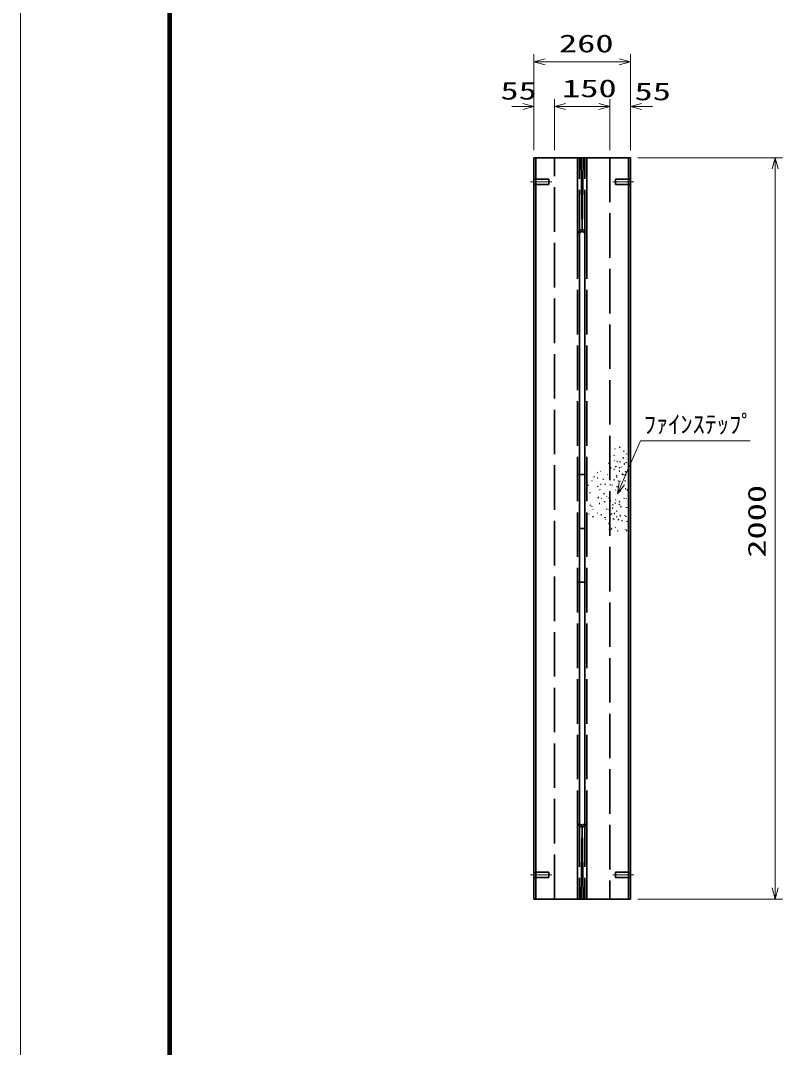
# Model space of a CAD drawing. Units: millimetres on the paper. Extents: x 0 to 841, y 0 to 594.
# Drawn here: x 0 to 102.7, y 284 to 422.6 of the extents above; entities that cross this region are included whole.
import ezdxf
from ezdxf.enums import TextEntityAlignment as Align

# ---------------------------------------------------------------- set-up
doc = ezdxf.new("R2010")
doc.units = ezdxf.units.MM
doc.linetypes.add('DASHED', pattern=[7.5, 6, -1.5])
doc.linetypes.add('USER1', pattern=[18.5, 12, -1.5, 3.5, -1.5])
for name, color, linetype, lineweight in [('D-BMK（構造物基準線）', 2, 'USER1', 18), ('D-STR-DIM（寸法）', 7, 'Continuous', 13), ('D-STR-HTXT（旗上げ）', 7, 'Continuous', 13), ('D-STR（構造物）', 1, 'Continuous', 35), ('D-TTL-LINE（区切線）', 7, 'Continuous', 18), ('D-TTL（外枠）', 2, 'Continuous', 140)]:
    doc.layers.add(name, color=color, linetype=linetype, lineweight=lineweight)
doc.styles.add('ＭＳ ゴシック', font='')
doc.styles.get('ＭＳ ゴシック').set_extended_font_data('MS Gothic')

# ---------------------------------------------------------------- blocks, each defined once
blk = doc.blocks.new('_Open30')
at = {"color": 7, "linetype": 'Continuous', "lineweight": 13}
for p, q in [((-1, 0.2679), (0, 0)), ((0, 0), (-1, -0.2679)), ((0, 0), (-1, 0))]:
    blk.add_line(p, q, dxfattribs=at)

msp = doc.modelspace()

# ---------------------------------------------------------------- linework, layer by layer
at = {"layer": 'D-BMK（構造物基準線）'}
for p, q in [((68.762, 400.806), (71.612, 400.806)), ((82.686, 400.806), (79.837, 400.806)), ((68.762, 307.306), (71.612, 307.306)), ((82.686, 307.306), (79.837, 307.306))]:
    msp.add_line(p, q, dxfattribs=at)
at = {"layer": 'D-STR-DIM（寸法）'}
for p, q in [((69.224, 411.953), (69.224, 418.003)), ((70.724, 417.003), (80.724, 417.003)), ((82.224, 411.953), (82.224, 418.003)), ((69.224, 405.056), (69.224, 411.953)), ((71.974, 405.108), (71.974, 411.953)), ((71.974, 405.056), (71.974, 411.953)), ((79.474, 405.056), (79.474, 411.953)), ((79.474, 405.093), (79.474, 411.953)), ((82.224, 405.026), (82.224, 411.953)), ((67.724, 410.953), (66.224, 410.953)), ((73.474, 410.953), (74.974, 410.953)), ((73.474, 410.953), (77.974, 410.953)), ((77.974, 410.953), (76.474, 410.953)), ((83.724, 410.953), (85.224, 410.953)), ((83.224, 404.056), (102.728, 404.056)), ((101.728, 305.556), (101.728, 402.556)), ((83.224, 304.056), (102.728, 304.056))]:
    msp.add_line(p, q, dxfattribs=at)
at = {"layer": 'D-STR-HTXT（旗上げ）'}
msp.add_lwpolyline([(98.397, 365.844), (83.567, 365.844), (81.068, 360.094)], dxfattribs=at)
msp.add_lwpolyline([(98.397, 365.844), (83.567, 365.844), (81.068, 360.094)], dxfattribs=at)
at = {"layer": 'D-STR（構造物）'}
for p, q in [((69.224, 304.056), (69.224, 404.056)), ((69.224, 404.056), (82.224, 404.056)), ((69.474, 404.056), (69.474, 304.056)), ((75.099, 393.708), (75.099, 404.056)), ((75.099, 393.708), (75.099, 404.056)), ((75.599, 404.056), (75.724, 394.083)), ((75.849, 404.056), (75.724, 394.083)), ((76.349, 393.708), (76.349, 404.056)), ((81.974, 404.056), (81.974, 304.056)), ((82.224, 404.056), (82.224, 304.056)), ((75.349, 393.708), (75.349, 314.405)), ((76.099, 393.708), (76.099, 314.405)), ((80.107, 364.788), (80.179, 364.769)), ((80.107, 364.788), (80.179, 364.769)), ((80.732, 364.963), (80.79, 365.011)), ((80.732, 364.963), (80.79, 365.011)), ((80.79, 365.011), (80.838, 364.954)), ((80.79, 365.011), (80.838, 364.954)), ((81.308, 364.457), (81.383, 364.457)), ((81.308, 364.457), (81.383, 364.457)), ((79.992, 363.933), (80.046, 363.88)), ((79.992, 363.933), (80.046, 363.88)), ((80.086, 363.211), (80.021, 363.173)), ((80.086, 363.211), (80.021, 363.173)), ((80.046, 363.88), (80.099, 363.933)), ((80.046, 363.88), (80.099, 363.933)), ((80.473, 363.061), (80.399, 363.074)), ((80.473, 363.061), (80.399, 363.074)), ((80.812, 362.99), (80.837, 363.06)), ((80.812, 362.99), (80.837, 363.06)), ((81.291, 363.525), (81.219, 363.505)), ((81.291, 363.525), (81.219, 363.505)), ((81.272, 363.597), (81.291, 363.525)), ((81.272, 363.597), (81.291, 363.525)), ((81.603, 362.887), (81.665, 362.93)), ((81.603, 362.887), (81.665, 362.93)), ((81.655, 364.072), (81.708, 364.125)), ((81.655, 364.072), (81.708, 364.125)), ((81.665, 362.93), (81.708, 362.869)), ((81.665, 362.93), (81.708, 362.869)), ((81.708, 364.125), (81.761, 364.072)), ((81.708, 364.125), (81.761, 364.072)), ((77.793, 361.543), (77.74, 361.596)), ((77.793, 361.543), (77.74, 361.596)), ((77.793, 361.543), (77.846, 361.596)), ((77.793, 361.543), (77.846, 361.596)), ((78.209, 361.72), (78.171, 361.784)), ((78.209, 361.72), (78.171, 361.784)), ((79.338, 362.797), (79.332, 362.872)), ((79.338, 362.797), (79.332, 362.872)), ((79.627, 362.199), (79.556, 362.225)), ((79.627, 362.199), (79.556, 362.225)), ((80.039, 362.083), (80.071, 362.015)), ((80.039, 362.083), (80.071, 362.015)), ((80.256, 362.388), (80.194, 362.345)), ((80.256, 362.388), (80.194, 362.345)), ((80.256, 362.388), (80.299, 362.326)), ((80.256, 362.388), (80.299, 362.326)), ((80.69, 362.211), (80.751, 362.254)), ((80.69, 362.211), (80.751, 362.254)), ((80.798, 361.784), (80.724, 361.79)), ((80.798, 361.784), (80.724, 361.79)), ((80.751, 362.254), (80.794, 362.193)), ((80.751, 362.254), (80.794, 362.193)), ((81.02, 362.314), (81.088, 362.346)), ((81.02, 362.314), (81.088, 362.346)), ((81.408, 362.687), (81.421, 362.761)), ((81.408, 362.687), (81.421, 362.761)), ((81.421, 362.761), (81.495, 362.748)), ((81.421, 362.761), (81.495, 362.748)), ((81.536, 361.636), (81.573, 361.701)), ((81.536, 361.636), (81.573, 361.701)), ((81.573, 361.701), (81.638, 361.663)), ((81.573, 361.701), (81.638, 361.663)), ((76.349, 361.315), (75.099, 361.315)), ((76.349, 361.315), (75.099, 361.315)), ((77.011, 360.453), (77.086, 360.459)), ((77.011, 360.453), (77.086, 360.459)), ((77.321, 360.96), (77.34, 361.032)), ((77.321, 360.96), (77.34, 361.032)), ((77.768, 360.835), (77.833, 360.873)), ((77.768, 360.835), (77.833, 360.873)), ((78.585, 360.722), (78.559, 360.652)), ((78.585, 360.722), (78.559, 360.652)), ((79.174, 361.34), (79.117, 361.292)), ((79.174, 361.34), (79.117, 361.292)), ((79.359, 361.004), (79.421, 360.961)), ((79.359, 361.004), (79.421, 360.961)), ((79.421, 360.961), (79.378, 360.9)), ((79.421, 360.961), (79.378, 360.9)), ((80.002, 360.603), (80.077, 360.597)), ((80.002, 360.603), (80.077, 360.597)), ((80.367, 360.975), (80.442, 360.975)), ((80.367, 360.975), (80.442, 360.975)), ((80.386, 361.145), (80.373, 361.219)), ((80.386, 361.145), (80.373, 361.219)), ((80.61, 360.453), (80.538, 360.433)), ((80.61, 360.453), (80.538, 360.433)), ((80.773, 360.416), (80.834, 360.373)), ((80.773, 360.416), (80.834, 360.373)), ((80.834, 360.373), (80.791, 360.311)), ((80.834, 360.373), (80.791, 360.311)), ((81.142, 361.368), (81.094, 361.425)), ((81.142, 361.368), (81.094, 361.425)), ((81.253, 361.31), (81.192, 361.267)), ((81.253, 361.31), (81.192, 361.267)), ((81.296, 361.249), (81.253, 361.31)), ((81.296, 361.249), (81.253, 361.31)), ((81.454, 360.46), (81.528, 360.473)), ((81.454, 360.46), (81.528, 360.473)), ((81.545, 361.258), (81.471, 361.271)), ((81.545, 361.258), (81.471, 361.271)), ((81.528, 360.473), (81.541, 360.399)), ((81.528, 360.473), (81.541, 360.399)), ((81.532, 361.184), (81.545, 361.258)), ((81.532, 361.184), (81.545, 361.258)), ((76.533, 359.838), (76.539, 359.913)), ((76.533, 359.838), (76.539, 359.913)), ((76.751, 358.801), (76.783, 358.869)), ((76.751, 358.801), (76.783, 358.869)), ((77.787, 359.745), (77.819, 359.677)), ((77.787, 359.745), (77.819, 359.677)), ((78.062, 359.248), (78.119, 359.297)), ((78.062, 359.248), (78.119, 359.297)), ((78.119, 359.297), (78.167, 359.239)), ((78.119, 359.297), (78.167, 359.239)), ((78.276, 359.986), (78.202, 359.993)), ((78.276, 359.986), (78.202, 359.993)), ((78.836, 360.008), (78.768, 359.976)), ((78.836, 360.008), (78.768, 359.976)), ((78.836, 360.008), (78.804, 360.076)), ((78.836, 360.008), (78.804, 360.076)), ((79.523, 359.902), (79.475, 359.96)), ((79.523, 359.902), (79.475, 359.96)), ((79.776, 359.863), (79.711, 359.826)), ((79.776, 359.863), (79.711, 359.826)), ((79.738, 359.928), (79.776, 359.863)), ((79.738, 359.928), (79.776, 359.863)), ((80.216, 359.256), (80.179, 359.191)), ((80.216, 359.256), (80.179, 359.191)), ((80.38, 359.637), (80.452, 359.656)), ((80.38, 359.637), (80.452, 359.656)), ((80.452, 359.656), (80.433, 359.729)), ((80.452, 359.656), (80.433, 359.729)), ((80.639, 358.9), (80.626, 358.826)), ((80.639, 358.9), (80.626, 358.826)), ((80.894, 359.09), (80.832, 359.047)), ((80.894, 359.09), (80.832, 359.047)), ((80.894, 359.09), (80.937, 359.028)), ((80.894, 359.09), (80.937, 359.028)), ((81.584, 359.405), (81.51, 359.392)), ((81.584, 359.405), (81.51, 359.392)), ((81.597, 359.331), (81.584, 359.405)), ((81.597, 359.331), (81.584, 359.405)), ((81.826, 359.235), (81.764, 359.278)), ((81.826, 359.235), (81.764, 359.278)), ((81.783, 359.173), (81.826, 359.235)), ((81.783, 359.173), (81.826, 359.235)), ((77.889, 358.197), (77.889, 358.122)), ((77.964, 358.197), (77.889, 358.197)), ((77.889, 358.197), (77.889, 358.122)), ((77.964, 358.197), (77.889, 358.197)), ((78.025, 357.426), (78.095, 357.401)), ((78.025, 357.426), (78.095, 357.401)), ((78.357, 358.07), (78.337, 358.142)), ((78.357, 358.07), (78.337, 358.142)), ((78.637, 358.742), (78.712, 358.742)), ((78.637, 358.742), (78.712, 358.742)), ((78.739, 357.677), (78.671, 357.646)), ((78.739, 357.677), (78.671, 357.646)), ((78.712, 358.742), (78.712, 358.667)), ((78.712, 358.742), (78.712, 358.667)), ((78.771, 357.609), (78.739, 357.677)), ((78.771, 357.609), (78.739, 357.677)), ((79.038, 358.411), (78.985, 358.358)), ((79.038, 358.411), (78.985, 358.358)), ((79.317, 358.175), (79.259, 358.127)), ((79.317, 358.175), (79.259, 358.127)), ((79.317, 358.175), (79.365, 358.118)), ((79.317, 358.175), (79.365, 358.118)), ((79.502, 357.84), (79.563, 357.796)), ((79.502, 357.84), (79.563, 357.796)), ((79.563, 357.796), (79.52, 357.735)), ((79.563, 357.796), (79.52, 357.735)), ((80.219, 357.432), (80.145, 357.439)), ((80.219, 357.432), (80.145, 357.439)), ((80.207, 357.847), (80.264, 357.895)), ((80.207, 357.847), (80.264, 357.895)), ((80.264, 357.895), (80.216, 357.952)), ((80.264, 357.895), (80.216, 357.952)), ((80.773, 357.662), (80.701, 357.681)), ((80.773, 357.662), (80.701, 357.681)), ((80.754, 357.589), (80.773, 357.662)), ((80.754, 357.589), (80.773, 357.662)), ((81.334, 358.102), (81.396, 358.145)), ((81.334, 358.102), (81.396, 358.145)), ((81.396, 358.145), (81.439, 358.084)), ((81.396, 358.145), (81.439, 358.084)), ((81.687, 358.093), (81.674, 358.019)), ((81.687, 358.093), (81.674, 358.019)), ((76.609, 356.027), (76.64, 355.959)), ((76.609, 356.027), (76.64, 355.959)), ((76.844, 357.138), (76.824, 357.211)), ((76.844, 357.138), (76.824, 357.211)), ((77.028, 357.051), (76.963, 357.013)), ((77.028, 357.051), (76.963, 357.013)), ((77.028, 357.051), (77.065, 356.986)), ((77.028, 357.051), (77.065, 356.986)), ((77.152, 356.582), (77.205, 356.635)), ((77.152, 356.582), (77.205, 356.635)), ((77.768, 356.09), (77.787, 356.162)), ((77.768, 356.09), (77.787, 356.162)), ((79.07, 356.66), (79.002, 356.629)), ((79.07, 356.66), (79.002, 356.629)), ((79.101, 356.592), (79.07, 356.66)), ((79.101, 356.592), (79.07, 356.66)), ((79.348, 356.558), (79.322, 356.488)), ((79.348, 356.558), (79.322, 356.488)), ((79.69, 356.008), (79.617, 356.028)), ((79.69, 356.008), (79.617, 356.028)), ((79.67, 355.936), (79.69, 356.008)), ((79.67, 355.936), (79.69, 356.008)), ((79.842, 356.761), (79.77, 356.741)), ((79.842, 356.761), (79.77, 356.741)), ((79.897, 357.209), (79.822, 357.209)), ((79.897, 357.209), (79.822, 357.209)), ((79.823, 356.833), (79.842, 356.761)), ((79.823, 356.833), (79.842, 356.761)), ((80.111, 356.06), (80.058, 356.113)), ((80.111, 356.06), (80.058, 356.113)), ((80.058, 356.007), (80.111, 356.06)), ((80.058, 356.007), (80.111, 356.06)), ((80.367, 356.386), (80.442, 356.386)), ((80.367, 356.386), (80.442, 356.386)), ((80.753, 357.288), (80.681, 357.269)), ((80.753, 357.288), (80.681, 357.269)), ((80.772, 357.216), (80.753, 357.288)), ((80.772, 357.216), (80.753, 357.288)), ((80.939, 356.931), (80.997, 356.979)), ((80.939, 356.931), (80.997, 356.979)), ((80.997, 356.979), (80.948, 357.036)), ((80.997, 356.979), (80.948, 357.036)), ((81.693, 356.896), (81.686, 356.822)), ((81.693, 356.896), (81.686, 356.822)), ((77.132, 355.603), (77.189, 355.651)), ((77.132, 355.603), (77.189, 355.651)), ((77.189, 355.651), (77.237, 355.594)), ((77.189, 355.651), (77.237, 355.594)), ((78.288, 355.928), (78.295, 355.853)), ((78.288, 355.928), (78.295, 355.853)), ((78.814, 355.556), (78.814, 355.481)), ((78.814, 355.556), (78.814, 355.481)), ((78.93, 355.263), (78.877, 355.21)), ((78.93, 355.263), (78.877, 355.21)), ((79.359, 354.732), (79.284, 354.732)), ((79.359, 354.732), (79.284, 354.732)), ((79.359, 354.807), (79.359, 354.732)), ((79.359, 354.807), (79.359, 354.732)), ((79.913, 355.325), (79.856, 355.277)), ((79.913, 355.325), (79.856, 355.277)), ((79.913, 355.325), (79.865, 355.383)), ((79.913, 355.325), (79.865, 355.383)), ((80.003, 355.25), (80.003, 355.325)), ((80.003, 355.25), (80.003, 355.325)), ((80.427, 355.607), (80.359, 355.638)), ((80.427, 355.607), (80.359, 355.638)), ((80.534, 355.249), (80.609, 355.243)), ((80.534, 355.249), (80.609, 355.243)), ((80.609, 355.243), (80.603, 355.168)), ((80.609, 355.243), (80.603, 355.168)), ((80.879, 355.778), (80.807, 355.797)), ((80.879, 355.778), (80.807, 355.797)), ((80.879, 355.778), (80.86, 355.705)), ((80.879, 355.778), (80.86, 355.705)), ((81.103, 355.095), (81.045, 355.046)), ((81.103, 355.095), (81.045, 355.046)), ((81.055, 355.152), (81.103, 355.095)), ((81.055, 355.152), (81.103, 355.095)), ((81.464, 355.775), (81.47, 355.85)), ((81.464, 355.775), (81.47, 355.85)), ((81.66, 355.623), (81.612, 355.68)), ((81.66, 355.623), (81.612, 355.68)), ((81.792, 354.938), (81.799, 355.012)), ((81.792, 354.938), (81.799, 355.012)), ((75.349, 354.056), (76.099, 354.056)), ((75.349, 354.056), (76.099, 354.056)), ((79.344, 353.953), (79.312, 353.885)), ((79.344, 353.953), (79.312, 353.885)), ((79.708, 353.97), (79.655, 354.023)), ((79.708, 353.97), (79.655, 354.023)), ((79.655, 353.917), (79.708, 353.97)), ((79.655, 353.917), (79.708, 353.97)), ((80.164, 354.229), (80.217, 354.176)), ((80.164, 354.229), (80.217, 354.176)), ((80.465, 353.754), (80.533, 353.723)), ((80.465, 353.754), (80.533, 353.723)), ((80.533, 353.723), (80.501, 353.655)), ((80.533, 353.723), (80.501, 353.655)), ((81.57, 353.891), (81.576, 353.966)), ((81.57, 353.891), (81.576, 353.966)), ((81.709, 353.69), (81.766, 353.739)), ((81.709, 353.69), (81.766, 353.739)), ((81.766, 353.739), (81.718, 353.796)), ((81.766, 353.739), (81.718, 353.796)), ((75.099, 346.797), (76.349, 346.797)), ((75.099, 346.797), (76.349, 346.797)), ((75.099, 314.405), (75.099, 304.056)), ((75.599, 304.056), (75.724, 314.03)), ((75.599, 304.056), (75.724, 314.03)), ((75.849, 304.056), (75.724, 314.03)), ((75.849, 304.056), (75.724, 314.03)), ((76.349, 314.405), (76.349, 304.056)), ((82.224, 304.056), (69.224, 304.056))]:
    msp.add_line(p, q, dxfattribs=at)
at = {"layer": 'D-STR（構造物）', "linetype": 'DASHED'}
for p, q in [((71.974, 304.056), (71.974, 404.056)), ((75.349, 393.708), (75.349, 404.056)), ((76.099, 393.708), (76.099, 404.056)), ((79.474, 404.056), (79.474, 304.056)), ((69.224, 401.156), (71.224, 401.156)), ((69.224, 400.456), (71.224, 400.456)), ((71.224, 400.456), (71.224, 401.156)), ((80.224, 400.456), (80.224, 401.156)), ((82.224, 401.156), (80.224, 401.156)), ((82.224, 400.456), (80.224, 400.456)), ((75.099, 393.708), (75.099, 314.405)), ((76.349, 393.708), (76.349, 314.405)), ((75.349, 314.405), (75.349, 304.056)), ((76.099, 314.405), (76.099, 304.056)), ((69.224, 307.656), (71.224, 307.656)), ((71.224, 307.656), (71.224, 306.956)), ((82.224, 307.656), (80.224, 307.656)), ((80.224, 307.656), (80.224, 306.956)), ((69.224, 306.956), (71.224, 306.956)), ((82.224, 306.956), (80.224, 306.956))]:
    msp.add_line(p, q, dxfattribs=at)
for centre, start, end in [((75.724, 393.708), 0, 180), ((75.724, 314.405), 180, 0)]:
    msp.add_arc(centre, 0.625, start, end, dxfattribs=at)
at = {"layer": 'D-STR（構造物）'}
for centre, start, end in [((75.724, 393.708), 0, 180), ((75.724, 314.405), 180, 0)]:
    msp.add_arc(centre, 0.375, start, end, dxfattribs=at)
at = {"layer": 'D-TTL-LINE（区切線）'}
msp.add_line((0, 594), (0, 0), dxfattribs=at)
at = {"layer": 'D-TTL（外枠）'}
msp.add_line((20.1, 573.9), (20.1, 20.1), dxfattribs=at)

# ---------------------------------------------------------------- block references
at = {"layer": 'D-STR-DIM（寸法）', "xscale": 1.5, "yscale": 1.5}
for p, rotation in [((69.224, 417.003), 180), ((71.974, 410.953), 180), ((71.974, 410.953), 180), ((82.224, 410.953), 180), ((101.728, 404.056), 90), ((101.728, 304.056), 270)]:
    msp.add_blockref('_Open30', p, dxfattribs=dict(at, rotation=rotation))
for p in [(82.224, 417.003), (69.224, 410.953), (79.474, 410.953), (79.474, 410.953)]:
    msp.add_blockref('_Open30', p, dxfattribs=at)
at = {"layer": 'D-STR-HTXT（旗上げ）', "xscale": 1.5, "yscale": 1.5, "rotation": 246.50838}
msp.add_blockref('_Open30', (80.47, 358.718), dxfattribs=at)
msp.add_blockref('_Open30', (80.47, 358.718), dxfattribs=at)

# ---------------------------------------------------------------- texts
at = {"layer": 'D-STR-DIM（寸法）', "style": 'ＭＳ ゴシック', "width": 1.5}
for s, p in [('260', (72.599, 417.541)), ('55', (64.705, 411.171)), ('150', (73.016, 411.49)), ('55', (82.789, 411.077))]:
    msp.add_text(s, height=2.405, dxfattribs=at).set_placement(p, align=Align.BOTTOM_LEFT)
msp.add_text('2000', height=2.405, rotation=90, dxfattribs=at).set_placement((101.191, 350.098), align=Align.BOTTOM_LEFT)
at = {"layer": 'D-STR-HTXT（旗上げ）', "style": 'ＭＳ ゴシック'}
msp.add_text('ﾌｧｲﾝｽﾃｯﾌﾟ', height=2.405, dxfattribs=at).set_placement((84.047, 366.17), align=Align.BOTTOM_LEFT)
msp.add_text('ﾌｧｲﾝｽﾃｯﾌﾟ', height=2.405, dxfattribs=at).set_placement((84.047, 366.17), align=Align.BOTTOM_LEFT)

doc.saveas('drawing.dxf')
